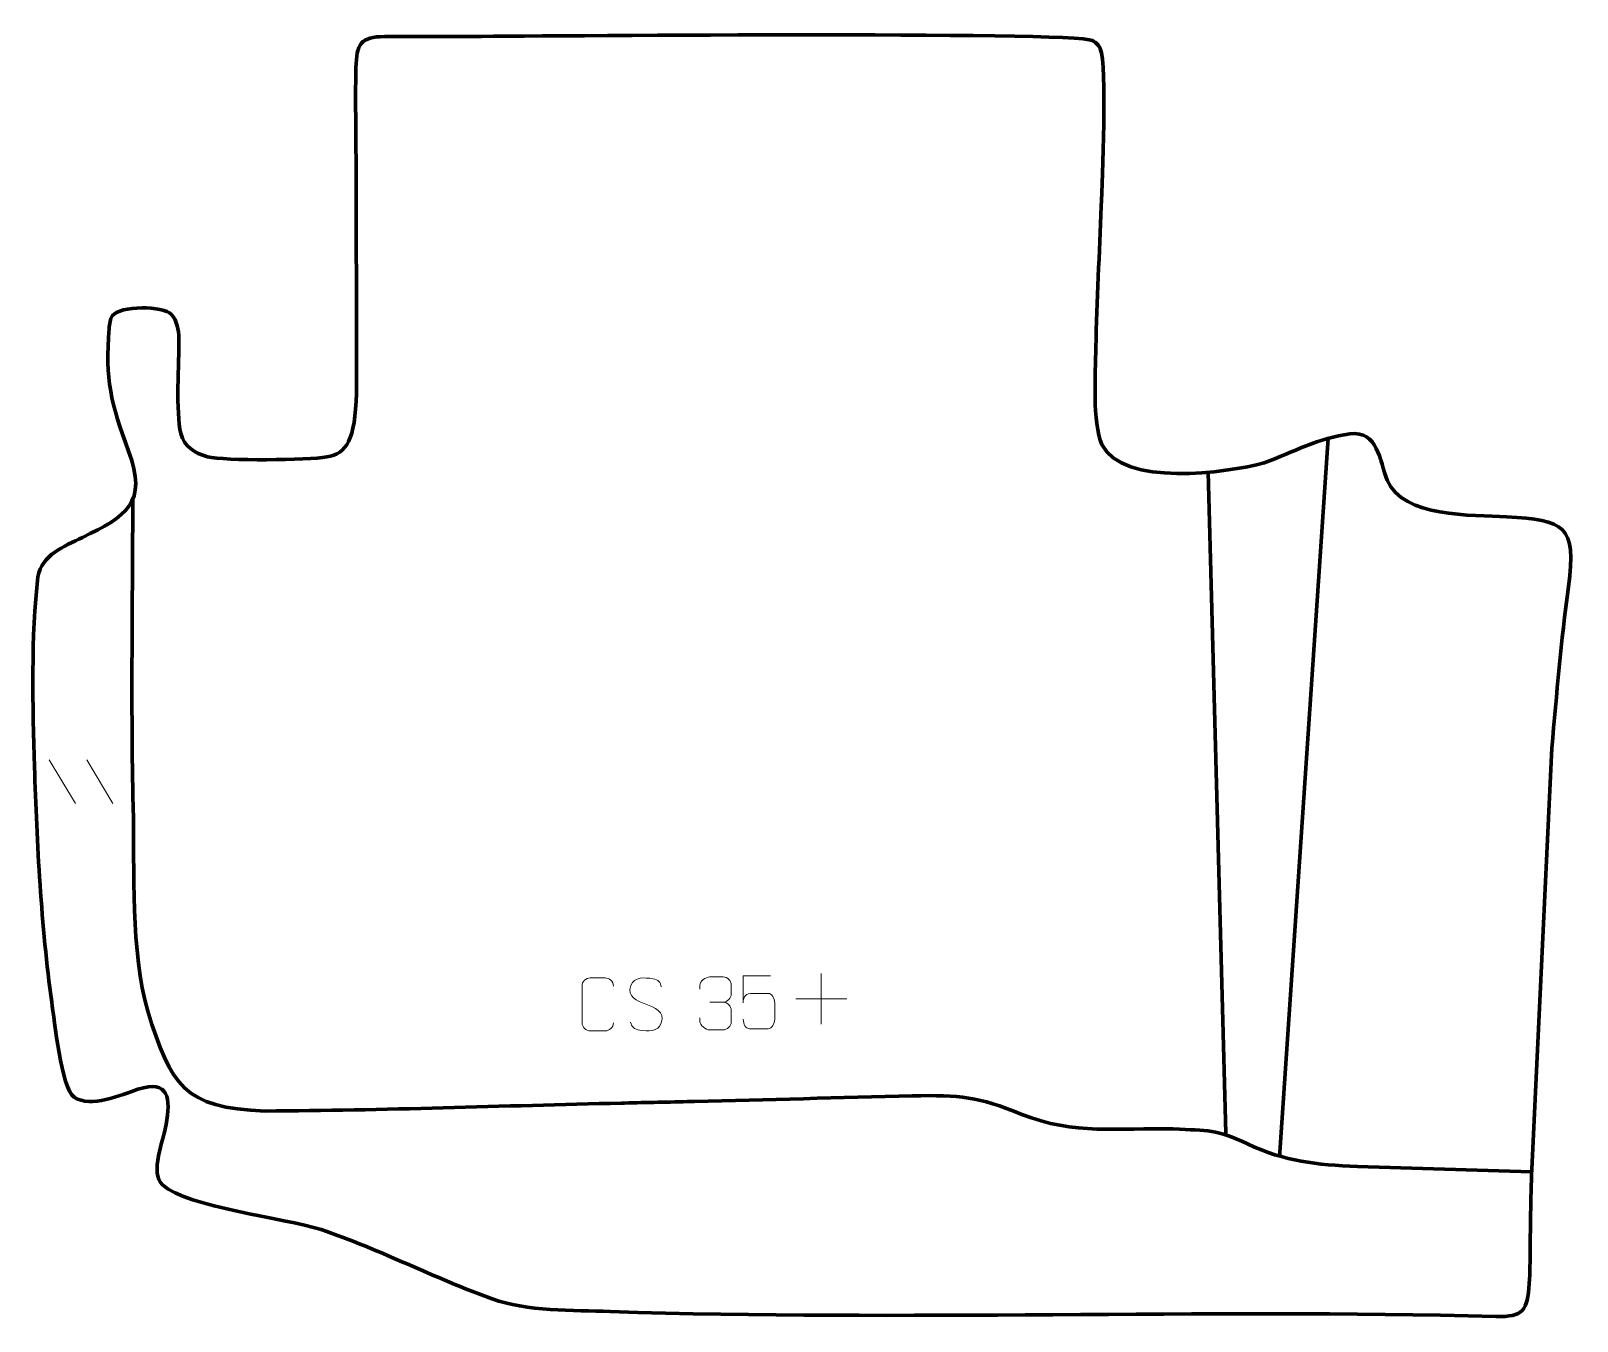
# Model space of a CAD drawing. Header units: millimetres. Extents: x -753 to -24, y 256 to 865.
import ezdxf

# ---------------------------------------------------------------- set-up
doc = ezdxf.new("R2010")
doc.units = ezdxf.units.MM
doc.header["$MEASUREMENT"] = 0
doc.layers.add('layer 2', color=7, linetype='Continuous')
doc.layers.add('layer 3', color=7, linetype='Continuous')

msp = doc.modelspace()

# ---------------------------------------------------------------- linework, layer by layer
at = {"layer": 'layer 2', "color": 142, "lineweight": 158}
for points in [[(-141.7631, 672.8245), (-141.7631, 672.8245), (-164.746, 333.7972), (-164.746, 333.7972)], [(-198.3283, 656.8149), (-198.3283, 656.8149), (-190.1133, 345.028), (-190.1133, 345.028)]]:
    msp.add_open_spline(points, degree=3, dxfattribs=at)
msp.add_open_spline([(-45.8765, 326.7774), (-73.261, 327.6418), (-100.6456, 328.5026), (-128.03, 329.3705), (-128.03, 329.3705), (-147.4636, 330.156), (-161.9194, 331.6445), (-179.7632, 339.9919), (-179.7632, 339.9919), (-194.7198, 346.9886), (-198.2101, 346.2257), (-214.873, 347.0311), (-214.873, 347.0311), (-240.2458, 347.6753), (-261.7822, 344.0702), (-286.1581, 353.9294), (-286.1581, 353.9294), (-306.9998, 362.3591), (-315.1947, 363.143), (-337.861, 362.6444), (-337.861, 362.6444), (-372.0553, 361.8921), (-406.3092, 360.7736), (-440.5262, 360.0089), (-440.5262, 360.0089), (-440.5262, 360.0089), (-442.0303, 359.9756), (-442.0303, 359.9756), (-442.0303, 359.9756), (-452.5283, 359.7448), (-463.0263, 359.5139), (-473.5243, 359.2825), (-473.5243, 359.2825), (-473.5243, 359.2825), (-475.024, 359.2494), (-475.024, 359.2494), (-475.024, 359.2494), (-530.9274, 357.999), (-587.1822, 355.7924), (-643.0581, 355.5167), (-643.0581, 355.5167), (-681.6296, 356.9168), (-687.2393, 367.6435), (-698.3911, 402.6507), (-698.3911, 402.6507), (-706.4134, 430.4596), (-704.5535, 469.533), (-705.247, 499.0262), (-705.247, 499.0262), (-706.3372, 547.4392), (-705.526, 595.8012), (-705.3895, 644.2139)], degree=3, knots=[0, 0, 0, 0, 0.07142857, 0.07142857, 0.07142857, 0.07142857, 0.14285714, 0.14285714, 0.14285714, 0.14285714, 0.21428571, 0.21428571, 0.21428571, 0.21428571, 0.28571429, 0.28571429, 0.28571429, 0.28571429, 0.35714286, 0.35714286, 0.35714286, 0.35714286, 0.42857143, 0.42857143, 0.42857143, 0.42857143, 0.5, 0.5, 0.5, 0.5, 0.57142857, 0.57142857, 0.57142857, 0.57142857, 0.64285714, 0.64285714, 0.64285714, 0.64285714, 0.71428571, 0.71428571, 0.71428571, 0.71428571, 0.78571429, 0.78571429, 0.78571429, 0.78571429, 0.85714286, 0.85714286, 0.85714286, 0.85714286, 1, 1, 1, 1], dxfattribs=at)
at = {"layer": 'layer 3', "color": 242, "lineweight": 158}
msp.add_open_spline([(-586.7464, 862.3194), (-597.9246, 862.2382), (-599.9493, 858.9775), (-600.1947, 847.5174), (-600.1947, 847.5174), (-600.5561, 830.6358), (-600.1334, 812.7591), (-600.0984, 795.7657), (-600.0984, 795.7657), (-600.0296, 762.3933), (-599.9608, 729.021), (-599.892, 695.6487), (-599.892, 695.6487), (-599.892, 695.6487), (-599.8889, 694.1544), (-599.8889, 694.1544), (-599.8889, 694.1544), (-600.7623, 671.8288), (-604.3322, 665.7129), (-613.9702, 664.0366), (-613.9702, 664.0366), (-622.5729, 662.5404), (-662.2771, 662.0472), (-670.1968, 664.1561), (-670.1968, 664.1561), (-676.3096, 665.7839), (-681.2296, 668.9987), (-682.7457, 675.0951), (-682.7457, 675.0951), (-685.2344, 685.1019), (-683.5733, 708.4786), (-683.6559, 720.0083), (-683.6559, 720.0083), (-683.9148, 724.1049), (-684.429, 727.9481), (-687.1059, 731.1929), (-687.1059, 731.1929), (-691.0542, 735.3913), (-711.3979, 735.6535), (-715.15, 730.5179), (-715.15, 730.5179), (-716.0239, 729.3218), (-716.3945, 726.5343), (-716.5509, 724.7498), (-716.5509, 724.7498), (-718.4385, 700.3215), (-715.8229, 689.3899), (-707.3601, 666.7241), (-707.3601, 666.7241), (-698.2546, 642.3366), (-708.5998, 635.9936), (-729.1808, 626.0607), (-729.1808, 626.0607), (-737.8269, 621.9468), (-748.373, 617.7416), (-750.1313, 607.4582), (-750.1313, 607.4582), (-753.4369, 580.1617), (-752.6104, 545.5282), (-751.7529, 517.9357), (-751.7529, 517.9357), (-750.6439, 482.2452), (-748.6111, 442.1941), (-743.5905, 406.8791), (-743.5905, 406.8791), (-742.3968, 398.4905), (-739.169, 366.2661), (-732.9984, 362.0407), (-732.9984, 362.0407), (-725.1908, 356.6943), (-711.0114, 363.1803), (-703.0197, 365.7517), (-703.0197, 365.7517), (-688.0588, 370.5656), (-687.6624, 361.1482), (-689.6704, 349.1799), (-689.6704, 349.1799), (-690.8512, 342.1421), (-697.5183, 326.1023), (-691.3311, 320.6443), (-691.3311, 320.6443), (-679.1604, 309.9078), (-634.5127, 305.337), (-616.5967, 299.5666), (-616.5967, 299.5666), (-588.746, 290.1442), (-563.1327, 276.6777), (-535.9714, 266.8824), (-535.9714, 266.8824), (-519.8705, 261.0758), (-497.6636, 261.4884), (-480.3577, 260.9277), (-480.3577, 260.9277), (-341.2176, 256.4201), (-201.8972, 262.244), (-62.6993, 258.6089), (-62.6993, 258.6089), (-49.7183, 258.2661), (-47.8525, 261.3948), (-46.9959, 274.2259), (-46.9959, 274.2259), (-46.3131, 284.4524), (-46.595, 296.4968), (-46.3628, 306.9754), (-46.3628, 306.9754), (-46.2068, 314.0152), (-46.0185, 321.0571), (-45.8436, 328.0967), (-45.8436, 328.0967), (-45.8436, 328.0967), (-36.3187, 526.6666), (-36.3187, 526.6666), (-36.3187, 526.6666), (-34.0434, 552.4159), (-32.0524, 577.0592), (-28.4983, 602.735), (-28.4983, 602.735), (-24.4356, 632.0855), (-30.3615, 634.0043), (-57.7625, 635.8182), (-57.7625, 635.8182), (-73.8458, 636.7297), (-106.5053, 635.2285), (-113.916, 653.0955), (-113.916, 653.0955), (-117.7596, 662.3624), (-118.0989, 676.4927), (-131.6055, 674.8977), (-131.6055, 674.8977), (-145.9088, 673.2087), (-158.5762, 666.1311), (-171.9614, 661.2545), (-171.9614, 661.2545), (-189.568, 656.4584), (-238.7145, 649.7848), (-248.467, 669.8929), (-248.467, 669.8929), (-253.0599, 680.4364), (-251.4821, 703.3935), (-251.3382, 715.7088), (-251.3382, 715.7088), (-250.9498, 737.6753), (-249.5307, 760.2667), (-248.7844, 782.3202), (-248.7844, 782.3202), (-248.371, 794.3953), (-245.9696, 848.7299), (-249.2194, 856.603), (-249.2194, 856.603), (-249.9075, 858.27), (-251.2093, 859.5025), (-252.9009, 860.4081), (-252.9009, 860.4081), (-261.4645, 864.993), (-522.2383, 862.4134), (-548.5007, 862.3764), (-548.5007, 862.3764), (-561.2492, 862.3589), (-573.9978, 862.3408), (-586.7464, 862.3194)], degree=3, knots=[0, 0, 0, 0, 0.02439024, 0.02439024, 0.02439024, 0.02439024, 0.04878049, 0.04878049, 0.04878049, 0.04878049, 0.07317073, 0.07317073, 0.07317073, 0.07317073, 0.09756098, 0.09756098, 0.09756098, 0.09756098, 0.12195122, 0.12195122, 0.12195122, 0.12195122, 0.14634146, 0.14634146, 0.14634146, 0.14634146, 0.17073171, 0.17073171, 0.17073171, 0.17073171, 0.19512195, 0.19512195, 0.19512195, 0.19512195, 0.2195122, 0.2195122, 0.2195122, 0.2195122, 0.24390244, 0.24390244, 0.24390244, 0.24390244, 0.26829268, 0.26829268, 0.26829268, 0.26829268, 0.29268293, 0.29268293, 0.29268293, 0.29268293, 0.31707317, 0.31707317, 0.31707317, 0.31707317, 0.34146341, 0.34146341, 0.34146341, 0.34146341, 0.36585366, 0.36585366, 0.36585366, 0.36585366, 0.3902439, 0.3902439, 0.3902439, 0.3902439, 0.41463415, 0.41463415, 0.41463415, 0.41463415, 0.43902439, 0.43902439, 0.43902439, 0.43902439, 0.46341463, 0.46341463, 0.46341463, 0.46341463, 0.48780488, 0.48780488, 0.48780488, 0.48780488, 0.51219512, 0.51219512, 0.51219512, 0.51219512, 0.53658537, 0.53658537, 0.53658537, 0.53658537, 0.56097561, 0.56097561, 0.56097561, 0.56097561, 0.58536585, 0.58536585, 0.58536585, 0.58536585, 0.6097561, 0.6097561, 0.6097561, 0.6097561, 0.63414634, 0.63414634, 0.63414634, 0.63414634, 0.65853659, 0.65853659, 0.65853659, 0.65853659, 0.68292683, 0.68292683, 0.68292683, 0.68292683, 0.70731707, 0.70731707, 0.70731707, 0.70731707, 0.73170732, 0.73170732, 0.73170732, 0.73170732, 0.75609756, 0.75609756, 0.75609756, 0.75609756, 0.7804878, 0.7804878, 0.7804878, 0.7804878, 0.80487805, 0.80487805, 0.80487805, 0.80487805, 0.82926829, 0.82926829, 0.82926829, 0.82926829, 0.85365854, 0.85365854, 0.85365854, 0.85365854, 0.87804878, 0.87804878, 0.87804878, 0.87804878, 0.90243902, 0.90243902, 0.90243902, 0.90243902, 0.92682927, 0.92682927, 0.92682927, 0.92682927, 0.95121951, 0.95121951, 0.95121951, 0.95121951, 1, 1, 1, 1], dxfattribs=at)
at = {"layer": 'layer 3', "color": 250, "lineweight": 9}
for points in [[(-744.8573, 521.1458), (-744.8573, 521.1458), (-732.493, 500.6015), (-732.493, 500.6015)], [(-744.8573, 521.1458), (-744.8573, 521.1458), (-732.493, 500.6015), (-732.493, 500.6015)], [(-727.1274, 521.1458), (-727.1274, 521.1458), (-714.7631, 500.6015), (-714.7631, 500.6015)], [(-727.1274, 521.1458), (-727.1274, 521.1458), (-714.7631, 500.6015), (-714.7631, 500.6015)], [(-380.7843, 420.4263), (-380.7843, 420.4263), (-380.7843, 396.4484), (-380.7843, 396.4484)], [(-392.7732, 408.4373), (-392.7732, 408.4373), (-368.7953, 408.4373), (-368.7953, 408.4373)], [(-433.2816, 406.7926), (-433.2816, 406.7926), (-427.0852, 406.7926), (-427.0852, 406.7926)]]:
    msp.add_open_spline(points, degree=3, dxfattribs=at)
for points, knots in [([(-478.7604, 397.1336), (-478.9002, 394.8102), (-480.5774, 393.3306), (-482.7251, 393.3198), (-482.7251, 393.3198), (-485.057, 393.3202), (-487.3889, 393.3202), (-489.7204, 393.3198), (-489.7204, 393.3198), (-491.6454, 393.2144), (-493.6175, 395.0989), (-493.6063, 397.1162), (-493.6063, 397.1162), (-493.6059, 402.8863), (-493.6059, 408.656), (-493.6063, 414.4253), (-493.6063, 414.4253), (-493.6021, 416.5634), (-491.8554, 418.2826), (-489.703, 418.2691), (-489.703, 418.2691), (-487.3773, 418.2691), (-485.0512, 418.2691), (-482.7251, 418.2691), (-482.7251, 418.2691), (-480.7785, 418.3046), (-478.7871, 416.8131), (-478.7604, 414.3755)], [0, 0, 0, 0, 0.125, 0.125, 0.125, 0.125, 0.25, 0.25, 0.25, 0.25, 0.375, 0.375, 0.375, 0.375, 0.5, 0.5, 0.5, 0.5, 0.625, 0.625, 0.625, 0.625, 0.75, 0.75, 0.75, 0.75, 1, 1, 1, 1]), ([(-463.4505, 405.9656), (-467.6988, 407.436), (-472.6069, 409.2318), (-470.6018, 414.7521), (-470.6018, 414.7521), (-469.0983, 418.892), (-463.8847, 418.5035), (-460.2811, 417.9024), (-460.2811, 417.9024), (-457.4205, 417.4252), (-456.5558, 416.212), (-456.2452, 414.1279)], [0, 0, 0, 0, 0.25, 0.25, 0.25, 0.25, 0.5, 0.5, 0.5, 0.5, 1, 1, 1, 1]), ([(-437.9913, 413.0378), (-437.9913, 413.0378), (-437.9913, 414.895), (-437.9913, 414.895), (-437.9913, 414.895), (-438.0056, 416.6369), (-435.3411, 418.755), (-433.282, 418.7323), (-433.282, 418.7323), (-431.2179, 418.7323), (-429.1539, 418.7323), (-427.0902, 418.7323), (-427.0902, 418.7323), (-424.8957, 418.7411), (-423.2974, 416.8943), (-423.253, 414.9822), (-423.253, 414.9822), (-423.2534, 413.5471), (-423.2534, 412.112), (-423.253, 410.6765), (-423.253, 410.6765), (-423.3016, 409.023), (-424.9042, 406.793), (-427.1025, 406.803), (-427.1025, 406.803), (-424.8988, 406.7918), (-423.2908, 404.9886), (-423.2368, 402.9291), (-423.2368, 402.9291), (-423.2372, 401.1444), (-423.2372, 399.3597), (-423.2368, 397.5746), (-423.2368, 397.5746), (-423.2267, 395.5132), (-425.2816, 393.7501), (-427.1025, 393.7582), (-427.1025, 393.7582), (-429.1678, 393.7585), (-431.233, 393.7585), (-433.2986, 393.7582), (-433.2986, 393.7582), (-435.4672, 393.7697), (-437.9982, 396.1699), (-438.0168, 397.6317), (-438.0168, 397.6317), (-438.0168, 397.6317), (-438.0168, 399.5403), (-438.0168, 399.5403)], [0, 0, 0, 0, 0.07692308, 0.07692308, 0.07692308, 0.07692308, 0.15384615, 0.15384615, 0.15384615, 0.15384615, 0.23076923, 0.23076923, 0.23076923, 0.23076923, 0.30769231, 0.30769231, 0.30769231, 0.30769231, 0.38461538, 0.38461538, 0.38461538, 0.38461538, 0.46153846, 0.46153846, 0.46153846, 0.46153846, 0.53846154, 0.53846154, 0.53846154, 0.53846154, 0.61538462, 0.61538462, 0.61538462, 0.61538462, 0.69230769, 0.69230769, 0.69230769, 0.69230769, 0.76923077, 0.76923077, 0.76923077, 0.76923077, 0.84615385, 0.84615385, 0.84615385, 0.84615385, 1, 1, 1, 1]), ([(-404.7893, 419.2474), (-404.7893, 419.2474), (-417.641, 419.2474), (-417.641, 419.2474), (-417.641, 419.2474), (-417.6407, 415.0168), (-417.6407, 410.7859), (-417.641, 406.5547), (-417.641, 406.5547), (-417.6413, 409.8648), (-416.0103, 410.9366), (-413.1983, 410.9971), (-413.1983, 410.9971), (-410.7587, 410.9974), (-408.3192, 410.9974), (-405.88, 410.9971), (-405.88, 410.9971), (-404.2302, 411.0039), (-402.7553, 408.6234), (-402.7268, 406.5547), (-402.7268, 406.5547), (-402.7271, 403.9674), (-402.7271, 401.3798), (-402.7268, 398.7921), (-402.7268, 398.7921), (-402.6806, 396.8327), (-404.18, 394.3964), (-405.8059, 394.3379), (-405.8059, 394.3379), (-407.7624, 394.3382), (-412.6574, 394.3382), (-414.6144, 394.3379), (-414.6144, 394.3379), (-416.4599, 394.3291), (-417.567, 396.2939), (-417.5878, 398.845)], [0, 0, 0, 0, 0.1, 0.1, 0.1, 0.1, 0.2, 0.2, 0.2, 0.2, 0.3, 0.3, 0.3, 0.3, 0.4, 0.4, 0.4, 0.4, 0.5, 0.5, 0.5, 0.5, 0.6, 0.6, 0.6, 0.6, 0.7, 0.7, 0.7, 0.7, 0.8, 0.8, 0.8, 0.8, 1, 1, 1, 1]), ([(-463.4505, 405.9655), (-459.4319, 404.3188), (-454.4024, 402.4305), (-456.2364, 397.0702), (-456.2364, 397.0702), (-457.6962, 392.8038), (-462.607, 393.0605), (-466.3331, 393.6152), (-466.3331, 393.6152), (-469.0831, 394.025), (-470.304, 395.2385), (-470.682, 397.3507)], [0, 0, 0, 0, 0.25, 0.25, 0.25, 0.25, 0.5, 0.5, 0.5, 0.5, 1, 1, 1, 1])]:
    msp.add_open_spline(points, degree=3, knots=knots, dxfattribs=at)

doc.saveas('drawing.dxf')
